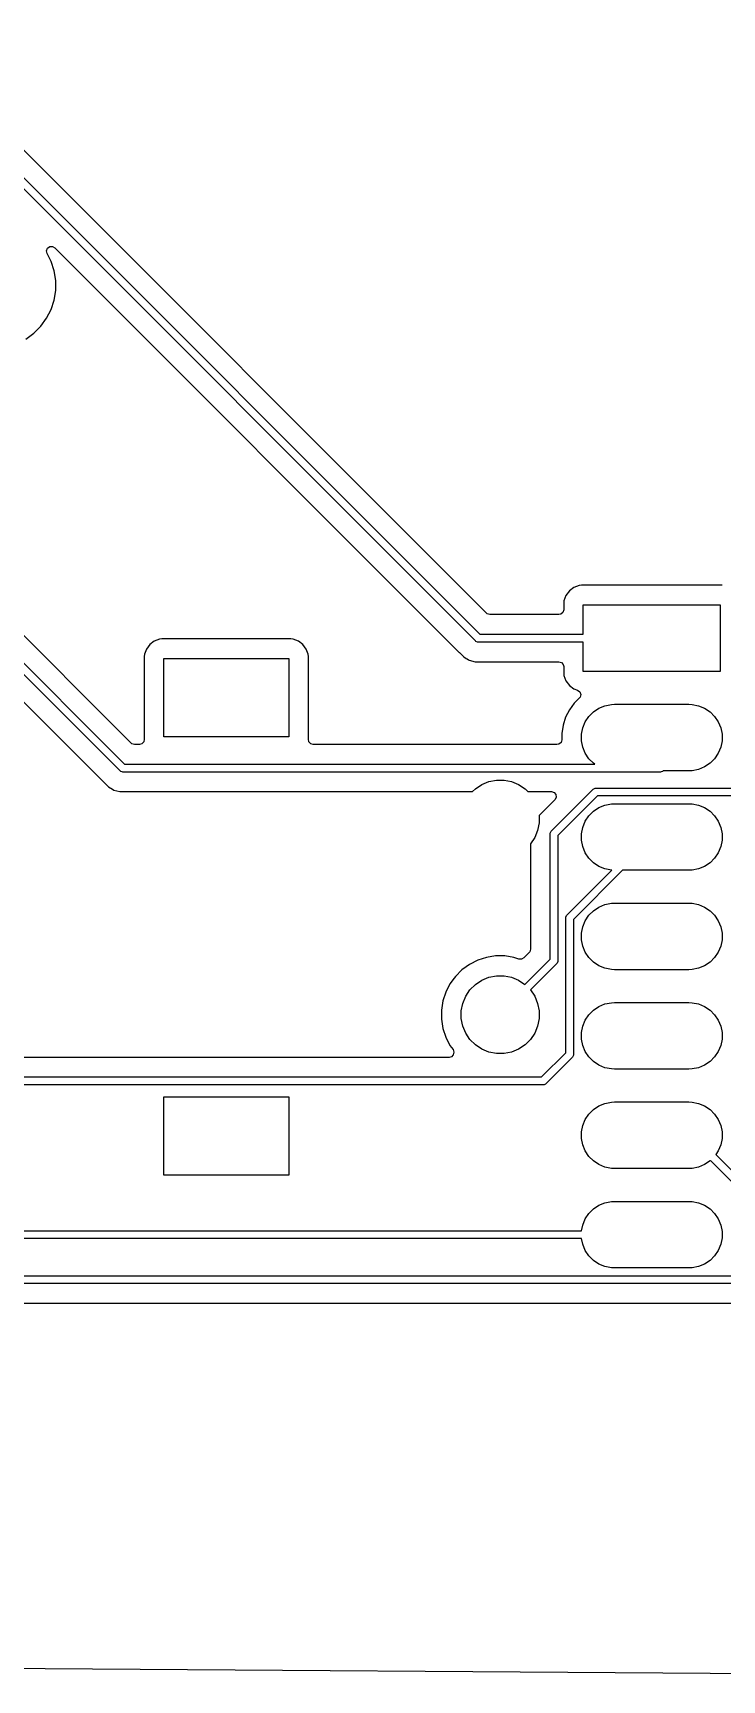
# Model space of a CAD drawing. Header units: millimetres. Extents: x 83 to 155, y -89 to -15.5.
# Drawn here: x 113.05 to 130.67, y -89 to -46.92 of the extents above; entities that cross this region are included whole.
import ezdxf

# ---------------------------------------------------------------- set-up
doc = ezdxf.new("R2010")
doc.units = ezdxf.units.MM
doc.layers.add('F.Cu', color=13, linetype='CONTINUOUS', true_color=0xc83434)

msp = doc.modelspace()

# ---------------------------------------------------------------- linework, layer by layer
at = {"layer": 'F.Cu', "linetype": 'CONTINUOUS'}
for p, q in [((94.6, -32.40198), (124.47802, -62.28)), ((124.365887, -62.450711), (94.429289, -32.514113)), ((124.649014, -61.743181), (98.448014, -35.542181)), ((115.282692, -65.770711), (99.11198, -49.6)), ((99.224113, -49.429289), (115.394823, -65.6)), ((100.922181, -52.118015), (114.984686, -66.18052)), ((113.402875, -52.481881), (113.429151, -52.41714)), ((113.415771, -52.55055), (113.402875, -52.481881)), ((113.519239, -52.753616), (113.415771, -52.55055)), ((113.429151, -52.41714), (113.486258, -52.376883)), ((113.486258, -52.376883), (113.556063, -52.373891)), ((113.556063, -52.373891), (113.613937, -52.406574)), ((113.613937, -52.406574), (123.951737, -62.744374)), ((113.519239, -52.753618), (113.519239, -52.753616)), ((113.519241, -52.753621), (113.519239, -52.753618)), ((113.59709, -52.993215), (113.519241, -52.753621)), ((113.6365, -53.242038), (113.59709, -52.993215)), ((115.565819, -65.063181), (103.871601, -53.368963)), ((113.6365, -53.493962), (113.6365, -53.242038)), ((113.519241, -53.982379), (113.59709, -53.742785)), ((113.59709, -53.742785), (113.6365, -53.493962)), ((113.256793, -54.410656), (113.40487, -54.206845)), ((113.40487, -54.206845), (113.519241, -53.982379)), ((112.874845, -54.73687), (113.078656, -54.588793)), ((113.078656, -54.588793), (113.256793, -54.410656)), ((126.630908, -61.422517), (126.627136, -61.457607)), ((126.681202, -61.287671), (126.630908, -61.422517)), ((126.681206, -61.287664), (126.681202, -61.287671)), ((126.767452, -61.172455), (126.681206, -61.287664)), ((126.767455, -61.172452), (126.767452, -61.172455)), ((126.882664, -61.086206), (126.767455, -61.172452)), ((126.882671, -61.086202), (126.882664, -61.086206)), ((127.017516, -61.035908), (126.882671, -61.086202)), ((127.077123, -61.029501), (127.017516, -61.035908)), ((127.077129, -61.0295), (127.077123, -61.029501)), ((130.672864, -61.0295), (127.077129, -61.0295)), ((124.669656, -61.759815), (124.649014, -61.743181)), ((124.736695, -61.7795), (124.669656, -61.759815)), ((126.5005, -61.7795), (124.736695, -61.7795)), ((126.552011, -61.768294), (126.5005, -61.7795)), ((126.604815, -61.722539), (126.552011, -61.768294)), ((126.6245, -61.6555), (126.604815, -61.722539)), ((126.624501, -61.482123), (126.6245, -61.482135)), ((126.6245, -61.482135), (126.6245, -61.6555)), ((126.627136, -61.457607), (126.624501, -61.482123)), ((127.125, -62.28), (127.125, -61.53)), ((127.125, -61.53), (130.625, -61.53)), ((130.625, -61.53), (130.625, -63.23)), ((124.47802, -62.28), (127.125, -62.28)), ((115.956202, -62.657671), (115.905908, -62.792517)), ((115.956206, -62.657664), (115.956202, -62.657671)), ((116.042452, -62.542455), (115.956206, -62.657664)), ((116.042455, -62.542452), (116.042452, -62.542455)), ((116.157664, -62.456206), (116.042455, -62.542452)), ((116.157671, -62.456202), (116.157664, -62.456206)), ((116.292516, -62.405908), (116.157671, -62.456202)), ((116.352123, -62.399501), (116.292516, -62.405908)), ((116.352129, -62.3995), (116.352123, -62.399501)), ((119.647864, -62.3995), (116.352129, -62.3995)), ((119.647873, -62.3995), (119.647864, -62.3995)), ((119.647881, -62.3995), (119.647873, -62.3995)), ((119.647883, -62.399501), (119.647881, -62.3995)), ((119.707483, -62.405908), (119.647883, -62.399501)), ((119.842328, -62.456202), (119.707482, -62.405908)), ((119.707482, -62.405908), (119.707483, -62.405908)), ((119.842335, -62.456206), (119.842328, -62.456202)), ((119.957544, -62.542452), (119.842335, -62.456206)), ((119.957547, -62.542455), (119.957544, -62.542452)), ((120.043793, -62.657664), (119.957547, -62.542455)), ((120.043797, -62.657671), (120.043793, -62.657664)), ((120.077754, -62.748716), (120.043797, -62.657671)), ((124.381041, -62.463147), (124.365887, -62.450711)), ((124.417089, -62.478079), (124.381041, -62.463147)), ((124.436598, -62.48), (124.417089, -62.478079)), ((127.125, -62.48), (124.436598, -62.48)), ((127.125, -63.23), (127.125, -62.48)), ((115.899501, -62.852123), (115.8995, -62.852135)), ((115.8995, -62.852135), (115.8995, -64.94787)), ((115.905908, -62.792517), (115.899501, -62.852116)), ((115.899501, -62.852116), (115.899501, -62.852123)), ((116.4, -64.9), (116.4, -62.9)), ((116.4, -62.9), (119.6, -62.9)), ((119.6, -62.9), (119.6, -64.9)), ((120.094091, -62.792517), (120.077754, -62.748716)), ((120.100499, -62.852128), (120.094091, -62.792517)), ((120.1005, -64.947873), (120.100499, -62.852128)), ((123.951737, -62.744374), (123.951747, -62.744385)), ((123.951747, -62.744385), (123.956077, -62.748715)), ((123.956077, -62.748715), (123.956078, -62.748716)), ((123.956078, -62.748716), (124.067882, -62.86052)), ((124.067882, -62.86052), (124.133515, -62.898412)), ((124.133515, -62.898412), (124.154693, -62.910639)), ((124.154693, -62.910639), (124.154695, -62.910641)), ((124.154695, -62.910641), (124.192749, -62.932611)), ((124.192749, -62.932611), (124.204813, -62.939577)), ((124.204813, -62.939577), (124.357541, -62.980501)), ((124.357541, -62.980501), (124.357544, -62.980501)), ((124.357544, -62.980501), (124.523251, -62.980501)), ((124.523251, -62.980501), (124.523267, -62.9805)), ((124.523267, -62.9805), (126.500501, -62.9805)), ((126.500501, -62.9805), (126.56754, -63.000185)), ((126.56754, -63.000185), (126.613295, -63.052989)), ((126.613295, -63.052989), (126.624501, -63.1045)), ((126.624501, -63.1045), (126.624501, -63.277876)), ((126.624501, -63.277876), (126.630908, -63.337483)), ((126.630908, -63.337483), (126.681202, -63.472328)), ((126.681202, -63.472328), (126.681206, -63.472335)), ((126.681206, -63.472335), (126.767452, -63.587544)), ((130.625, -63.23), (127.125, -63.23)), ((126.767452, -63.587544), (126.767455, -63.587547)), ((126.767455, -63.587547), (126.882664, -63.673793)), ((126.882664, -63.673793), (126.882673, -63.673798)), ((126.882673, -63.673798), (126.977664, -63.709227)), ((127.022014, -63.91309), (126.894889, -64.040215)), ((126.977664, -63.709227), (127.033598, -63.751098)), ((127.043165, -63.884835), (127.022014, -63.91309)), ((127.033598, -63.751098), (127.058016, -63.816562)), ((127.058016, -63.816562), (127.043165, -63.884835)), ((126.769951, -64.212179), (126.673444, -64.401585)), ((126.894889, -64.040215), (126.769951, -64.212179)), ((127.175367, -64.519313), (127.267941, -64.380766)), ((127.267941, -64.380766), (127.385766, -64.262941)), ((127.385766, -64.262941), (127.524313, -64.170367)), ((127.524313, -64.170367), (127.678258, -64.106601)), ((127.678258, -64.106601), (127.841685, -64.074093)), ((127.841685, -64.074093), (127.925, -64.07)), ((127.925, -64.07), (129.825, -64.07)), ((129.825, -64.07), (129.908315, -64.074093)), ((129.908315, -64.074093), (130.071742, -64.106601)), ((130.071742, -64.106601), (130.225687, -64.170367)), ((130.225687, -64.170367), (130.364234, -64.262941)), ((130.364234, -64.262941), (130.482059, -64.380766)), ((130.482059, -64.380766), (130.574633, -64.519313)), ((126.607753, -64.60376), (126.5745, -64.813713)), ((126.673444, -64.401585), (126.607753, -64.60376)), ((127.079093, -64.836685), (127.111601, -64.673258)), ((127.111601, -64.673258), (127.175367, -64.519313)), ((130.574633, -64.519313), (130.638399, -64.673258)), ((130.638399, -64.673258), (130.670907, -64.836685)), ((115.586461, -65.079815), (115.565819, -65.063181)), ((115.6535, -65.0995), (115.586461, -65.079815)), ((115.777756, -65.0995), (115.6535, -65.0995)), ((115.841027, -65.082143), (115.777756, -65.0995)), ((115.888639, -65.031007), (115.841027, -65.082143)), ((115.901046, -64.962248), (115.888639, -65.031007)), ((115.8995, -64.94787), (115.899501, -64.947878)), ((115.899501, -64.947878), (115.901046, -64.962248)), ((119.6, -64.9), (116.4, -64.9)), ((120.098954, -64.962247), (120.1005, -64.947873)), ((120.10945, -65.027011), (120.098954, -64.962247)), ((120.155205, -65.079815), (120.10945, -65.027011)), ((120.222244, -65.0995), (120.155205, -65.079815)), ((126.4505, -65.0995), (120.222244, -65.0995)), ((126.502011, -65.088294), (126.4505, -65.0995)), ((126.554815, -65.042539), (126.502011, -65.088294)), ((126.5745, -64.9755), (126.554815, -65.042539)), ((126.5745, -64.813713), (126.5745, -64.9755)), ((127.079093, -65.003315), (127.079093, -64.836685)), ((127.111601, -65.166742), (127.079093, -65.003315)), ((127.175367, -65.320687), (127.111601, -65.166742)), ((130.638399, -65.166742), (130.574633, -65.320687)), ((130.670907, -65.003315), (130.638399, -65.166742)), ((130.670907, -64.836685), (130.670907, -65.003315)), ((115.394823, -65.6), (127.4201, -65.6)), ((127.267941, -65.459234), (127.175367, -65.320687)), ((127.385766, -65.577059), (127.267941, -65.459234)), ((127.4201, -65.6), (127.385766, -65.577059)), ((130.364234, -65.577059), (130.225687, -65.669633)), ((130.482059, -65.459234), (130.364234, -65.577059)), ((130.574633, -65.320687), (130.482059, -65.459234)), ((115.297845, -65.783147), (115.282692, -65.770711)), ((115.333893, -65.798079), (115.297845, -65.783147)), ((115.353402, -65.8), (115.333893, -65.798079)), ((129.095, -65.8), (115.353402, -65.8)), ((124.528603, -66.118079), (124.709715, -66.04306)), ((124.709715, -66.04306), (124.901983, -66.004815)), ((124.901983, -66.004815), (125.098017, -66.004815)), ((125.098017, -66.004815), (125.290285, -66.04306)), ((125.290285, -66.04306), (125.471397, -66.118079)), ((129.114509, -65.798079), (129.095, -65.8)), ((129.150557, -65.783147), (129.114509, -65.798079)), ((129.165711, -65.770711), (129.150557, -65.783147)), ((129.166422, -65.77), (129.165711, -65.770711)), ((129.825, -65.77), (129.166422, -65.77)), ((129.908315, -65.765907), (129.825, -65.77)), ((130.071742, -65.733399), (129.908315, -65.765907)), ((130.225687, -65.669633), (130.071742, -65.733399)), ((114.984686, -66.18052), (114.984688, -66.180521)), ((114.984688, -66.180521), (114.984692, -66.180524)), ((114.984692, -66.180524), (115.086843, -66.2395)), ((115.086843, -66.2395), (115.121618, -66.259577)), ((115.121618, -66.259577), (115.274345, -66.300501)), ((115.274345, -66.300501), (115.274347, -66.300501)), ((115.274347, -66.300501), (115.440056, -66.300501)), ((115.440056, -66.300501), (115.440072, -66.3005)), ((115.440072, -66.3005), (124.292097, -66.3005)), ((124.292097, -66.3005), (124.365607, -66.22699)), ((124.365607, -66.22699), (124.528603, -66.118079)), ((125.471397, -66.118079), (125.634393, -66.22699)), ((125.634393, -66.22699), (125.707903, -66.3005)), ((125.707903, -66.3005), (126.309557, -66.3005)), ((126.304289, -67.312943), (127.377943, -66.239289)), ((126.309557, -66.3005), (126.376596, -66.320185)), ((126.376596, -66.320185), (126.422351, -66.372989)), ((126.432295, -66.442147), (126.40327, -66.505703)), ((126.422351, -66.372989), (126.432295, -66.442147)), ((127.490076, -66.41), (126.475, -67.425076)), ((127.377943, -66.239289), (127.393097, -66.226853)), ((127.393097, -66.226853), (127.429145, -66.211921)), ((127.429145, -66.211921), (127.448654, -66.21)), ((127.448654, -66.21), (136.355, -66.21)), ((136.313578, -66.41), (127.490076, -66.41)), ((126.006286, -66.903132), (125.995185, -66.914232)), ((126.397238, -66.512181), (126.006286, -66.903132)), ((126.40327, -66.505703), (126.397238, -66.512181)), ((127.267941, -66.920766), (127.385766, -66.802941)), ((127.385766, -66.802941), (127.524313, -66.710367)), ((127.524313, -66.710367), (127.678258, -66.646601)), ((127.678258, -66.646601), (127.841685, -66.614093)), ((127.841685, -66.614093), (127.925, -66.61)), ((127.925, -66.61), (129.825, -66.61)), ((129.825, -66.61), (129.908315, -66.614093)), ((129.908315, -66.614093), (130.071742, -66.646601)), ((130.071742, -66.646601), (130.225687, -66.710367)), ((130.225687, -66.710367), (130.364234, -66.802941)), ((130.364234, -66.802941), (130.482059, -66.920766)), ((125.95694, -67.290285), (125.881921, -67.471397)), ((125.995185, -67.098017), (125.95694, -67.290285)), ((125.995185, -66.914232), (125.995185, -67.098017)), ((126.276921, -67.364145), (126.291853, -67.328097)), ((126.291853, -67.328097), (126.304289, -67.312943)), ((127.079093, -67.376685), (127.111601, -67.213258)), ((127.111601, -67.213258), (127.175367, -67.059313)), ((127.175367, -67.059313), (127.267941, -66.920766)), ((130.482059, -66.920766), (130.574633, -67.059313)), ((130.574633, -67.059313), (130.638399, -67.213258)), ((130.638399, -67.213258), (130.670907, -67.376685)), ((125.881921, -67.471397), (125.7745, -67.632163)), ((125.7745, -67.632163), (125.7745, -70.324902)), ((126.275, -67.383654), (126.276921, -67.364145)), ((126.275, -70.583578), (126.275, -67.383654)), ((126.475, -67.425076), (126.475, -70.625)), ((127.079093, -67.543315), (127.079093, -67.376685)), ((127.111601, -67.706742), (127.079093, -67.543315)), ((127.175367, -67.860687), (127.111601, -67.706742)), ((130.638399, -67.706742), (130.574633, -67.860687)), ((130.670907, -67.543315), (130.638399, -67.706742)), ((130.670907, -67.376685), (130.670907, -67.543315)), ((127.267941, -67.999234), (127.175367, -67.860687)), ((127.385766, -68.117059), (127.267941, -67.999234)), ((127.524313, -68.209633), (127.385766, -68.117059)), ((130.364234, -68.117059), (130.225687, -68.209633)), ((130.482059, -67.999234), (130.364234, -68.117059)), ((130.574633, -67.860687), (130.482059, -67.999234)), ((126.704289, -69.452943), (127.850874, -68.306358)), ((128.130075, -68.31), (126.875, -69.565075)), ((127.678258, -68.273399), (127.524313, -68.209633)), ((127.841685, -68.305907), (127.678258, -68.273399)), ((127.850874, -68.306358), (127.841685, -68.305907)), ((129.825, -68.31), (128.130075, -68.31)), ((129.908315, -68.305907), (129.825, -68.31)), ((130.071742, -68.273399), (129.908315, -68.305907)), ((130.225687, -68.209633), (130.071742, -68.273399)), ((127.267941, -69.460766), (127.385766, -69.342941)), ((127.385766, -69.342941), (127.524313, -69.250367)), ((127.524313, -69.250367), (127.678258, -69.186601)), ((127.678258, -69.186601), (127.841685, -69.154093)), ((127.841685, -69.154093), (127.925, -69.15)), ((127.925, -69.15), (129.825, -69.15)), ((129.825, -69.15), (129.908315, -69.154093)), ((129.908315, -69.154093), (130.071742, -69.186601)), ((130.071742, -69.186601), (130.225687, -69.250367)), ((130.225687, -69.250367), (130.364234, -69.342941)), ((130.364234, -69.342941), (130.482059, -69.460766)), ((126.675, -69.523654), (126.676921, -69.504145)), ((126.675, -72.974924), (126.675, -69.523654)), ((126.676921, -69.504145), (126.691853, -69.468097)), ((126.691853, -69.468097), (126.704289, -69.452943)), ((126.875, -69.565075), (126.875, -73.016346)), ((127.079093, -69.916685), (127.111601, -69.753258)), ((127.111601, -69.753258), (127.175367, -69.599313)), ((127.175367, -69.599313), (127.267941, -69.460766)), ((130.482059, -69.460766), (130.574633, -69.599313)), ((130.574633, -69.599313), (130.638399, -69.753258)), ((130.638399, -69.753258), (130.670907, -69.916685)), ((127.079093, -70.083315), (127.079093, -69.916685)), ((127.111601, -70.246742), (127.079093, -70.083315)), ((127.175367, -70.400687), (127.111601, -70.246742)), ((130.638399, -70.246742), (130.574633, -70.400687)), ((130.670907, -70.083315), (130.638399, -70.246742)), ((130.670907, -69.916685), (130.670907, -70.083315)), ((124.424003, -70.609433), (124.213566, -70.716657)), ((124.648631, -70.536446), (124.424003, -70.609433)), ((124.881903, -70.4995), (124.648631, -70.536446)), ((124.881908, -70.4995), (124.881903, -70.4995)), ((125.118092, -70.4995), (124.881908, -70.4995)), ((125.118097, -70.4995), (125.118092, -70.4995)), ((125.35137, -70.536447), (125.118097, -70.4995)), ((125.477564, -70.57745), (125.35137, -70.536447)), ((125.54224, -70.580685), (125.477564, -70.57745)), ((125.603563, -70.547201), (125.54224, -70.580685)), ((125.66318, -70.487584), (125.603563, -70.547201)), ((125.632711, -71.225866), (126.275, -70.583578)), ((125.738185, -70.412578), (125.66318, -70.487584)), ((125.754815, -70.391941), (125.738185, -70.412578)), ((125.7745, -70.324902), (125.754815, -70.391941)), ((126.445711, -70.69571), (125.774133, -71.367288)), ((126.458148, -70.680557), (126.445711, -70.69571)), ((126.473079, -70.644509), (126.458148, -70.680557)), ((126.475, -70.625), (126.473079, -70.644509)), ((127.267941, -70.539234), (127.175367, -70.400687)), ((127.385766, -70.657059), (127.267941, -70.539234)), ((127.524313, -70.749633), (127.385766, -70.657059)), ((130.364234, -70.657059), (130.225687, -70.749633)), ((130.482059, -70.539234), (130.364234, -70.657059)), ((130.574633, -70.400687), (130.482059, -70.539234)), ((123.821903, -71.068709), (123.716657, -71.213566)), ((123.855483, -71.02249), (123.821903, -71.068709)), ((123.855485, -71.022488), (123.855483, -71.02249)), ((124.022487, -70.855485), (123.855485, -71.022487)), ((123.855485, -71.022487), (123.855485, -71.022488)), ((124.022488, -70.855485), (124.022487, -70.855485)), ((124.02249, -70.855483), (124.022488, -70.855485)), ((124.127684, -70.779055), (124.02249, -70.855483)), ((124.213566, -70.716657), (124.127684, -70.779055)), ((124.365607, -71.22699), (124.528603, -71.118079)), ((124.528603, -71.118079), (124.709715, -71.04306)), ((124.709715, -71.04306), (124.901983, -71.004815)), ((124.901983, -71.004815), (125.098017, -71.004815)), ((125.098017, -71.004815), (125.290285, -71.04306)), ((125.290285, -71.04306), (125.471397, -71.118079)), ((125.471397, -71.118079), (125.632711, -71.225866)), ((127.678258, -70.813399), (127.524313, -70.749633)), ((127.841685, -70.845907), (127.678258, -70.813399)), ((127.925, -70.85), (127.841685, -70.845907)), ((129.825, -70.85), (127.925, -70.85)), ((129.908315, -70.845907), (129.825, -70.85)), ((130.071742, -70.813399), (129.908315, -70.845907)), ((130.225687, -70.749633), (130.071742, -70.813399)), ((123.609433, -71.424003), (123.536446, -71.648631)), ((123.716657, -71.213566), (123.609433, -71.424003)), ((124.04306, -71.709715), (124.118079, -71.528603)), ((124.118079, -71.528603), (124.22699, -71.365607)), ((124.22699, -71.365607), (124.365607, -71.22699)), ((125.774133, -71.367288), (125.881921, -71.528603)), ((125.881921, -71.528603), (125.95694, -71.709715)), ((123.536446, -71.648631), (123.4995, -71.881902)), ((123.4995, -71.881902), (123.4995, -72.118097)), ((124.004815, -71.901983), (124.04306, -71.709715)), ((124.004815, -72.098017), (124.004815, -71.901983)), ((125.95694, -71.709715), (125.995185, -71.901983)), ((125.995185, -71.901983), (125.995185, -72.098017)), ((127.267941, -72.000766), (127.385766, -71.882941)), ((127.385766, -71.882941), (127.524313, -71.790367)), ((127.524313, -71.790367), (127.678258, -71.726601)), ((127.678258, -71.726601), (127.841685, -71.694093)), ((127.841685, -71.694093), (127.925, -71.69)), ((127.925, -71.69), (129.825, -71.69)), ((129.825, -71.69), (129.908315, -71.694093)), ((129.908315, -71.694093), (130.071742, -71.726601)), ((130.071742, -71.726601), (130.225687, -71.790367)), ((130.225687, -71.790367), (130.364234, -71.882941)), ((130.364234, -71.882941), (130.482059, -72.000766)), ((123.4995, -72.118097), (123.536446, -72.351368)), ((123.536446, -72.351368), (123.609433, -72.575996)), ((124.04306, -72.290285), (124.004815, -72.098017)), ((124.118079, -72.471397), (124.04306, -72.290285)), ((125.95694, -72.290285), (125.881921, -72.471397)), ((125.995185, -72.098017), (125.95694, -72.290285)), ((127.079093, -72.456685), (127.111601, -72.293258)), ((127.111601, -72.293258), (127.175367, -72.139313)), ((127.175367, -72.139313), (127.267941, -72.000766)), ((130.482059, -72.000766), (130.574633, -72.139313)), ((130.574633, -72.139313), (130.638399, -72.293258)), ((130.638399, -72.293258), (130.670907, -72.456685)), ((123.609433, -72.575996), (123.716657, -72.786433)), ((123.716657, -72.786433), (123.793803, -72.892616)), ((124.22699, -72.634393), (124.118079, -72.471397)), ((124.365607, -72.77301), (124.22699, -72.634393)), ((124.528603, -72.881921), (124.365607, -72.77301)), ((125.634393, -72.77301), (125.471397, -72.881921)), ((125.77301, -72.634393), (125.634393, -72.77301)), ((125.881921, -72.471397), (125.77301, -72.634393)), ((127.079093, -72.623315), (127.079093, -72.456685)), ((127.111601, -72.786742), (127.079093, -72.623315)), ((127.175367, -72.940687), (127.111601, -72.786742)), ((130.638399, -72.786742), (130.574633, -72.940687)), ((130.670907, -72.623315), (130.638399, -72.786742)), ((130.670907, -72.456685), (130.670907, -72.623315)), ((123.693485, -73.0895), (111.806515, -73.0895)), ((123.751352, -73.075169), (123.693485, -73.0895)), ((123.801458, -73.026474), (123.751352, -73.075169)), ((123.793803, -72.892616), (123.817283, -72.95842)), ((123.817283, -72.95842), (123.801458, -73.026474)), ((124.709715, -72.95694), (124.528603, -72.881921)), ((124.901983, -72.995185), (124.709715, -72.95694)), ((125.098017, -72.995185), (124.901983, -72.995185)), ((125.290285, -72.95694), (125.098017, -72.995185)), ((125.471397, -72.881921), (125.290285, -72.95694)), ((126.059924, -73.59), (126.675, -72.974924)), ((126.845711, -73.087056), (126.172057, -73.760711)), ((126.858148, -73.071903), (126.845711, -73.087056)), ((126.873079, -73.035855), (126.858148, -73.071903)), ((126.875, -73.016346), (126.873079, -73.035855)), ((127.267941, -73.079234), (127.175367, -72.940687)), ((127.385766, -73.197059), (127.267941, -73.079234)), ((127.524313, -73.289633), (127.385766, -73.197059)), ((130.364234, -73.197059), (130.225687, -73.289633)), ((130.482059, -73.079234), (130.364234, -73.197059)), ((130.574633, -72.940687), (130.482059, -73.079234)), ((110.392943, -73.59), (126.059924, -73.59)), ((127.678258, -73.353399), (127.524313, -73.289633)), ((127.841685, -73.385907), (127.678258, -73.353399)), ((127.925, -73.39), (127.841685, -73.385907)), ((129.825, -73.39), (127.925, -73.39)), ((129.908315, -73.385907), (129.825, -73.39)), ((130.071742, -73.353399), (129.908315, -73.385907)), ((130.225687, -73.289633), (130.071742, -73.353399)), ((126.101346, -73.79), (110.351522, -73.79)), ((126.120855, -73.788079), (126.101346, -73.79)), ((126.156903, -73.773147), (126.120855, -73.788079)), ((126.172057, -73.760711), (126.156903, -73.773147)), ((116.4, -76.1), (116.4, -74.1)), ((116.4, -74.1), (119.6, -74.1)), ((119.6, -74.1), (119.6, -76.1)), ((127.267941, -74.540766), (127.385766, -74.422941)), ((127.385766, -74.422941), (127.524313, -74.330367)), ((127.524313, -74.330367), (127.678258, -74.266601)), ((127.678258, -74.266601), (127.841685, -74.234093)), ((127.841685, -74.234093), (127.925, -74.23)), ((127.925, -74.23), (129.825, -74.23)), ((129.825, -74.23), (129.908315, -74.234093)), ((129.908315, -74.234093), (130.071742, -74.266601)), ((130.071742, -74.266601), (130.225687, -74.330367)), ((130.225687, -74.330367), (130.364234, -74.422941)), ((130.364234, -74.422941), (130.482059, -74.540766)), ((127.079093, -74.996685), (127.111601, -74.833258)), ((127.111601, -74.833258), (127.175367, -74.679313)), ((127.175367, -74.679313), (127.267941, -74.540766)), ((130.482059, -74.540766), (130.574633, -74.679313)), ((130.574633, -74.679313), (130.638399, -74.833258)), ((130.638399, -74.833258), (130.670907, -74.996685)), ((127.079093, -75.163315), (127.079093, -74.996685)), ((127.111601, -75.326742), (127.079093, -75.163315)), ((127.175367, -75.480687), (127.111601, -75.326742)), ((130.638399, -75.326742), (130.574633, -75.480687)), ((130.670907, -75.163315), (130.638399, -75.326742)), ((130.670907, -74.996685), (130.670907, -75.163315)), ((127.267941, -75.619234), (127.175367, -75.480687)), ((127.385766, -75.737059), (127.267941, -75.619234)), ((127.524313, -75.829633), (127.385766, -75.737059)), ((130.364234, -75.737059), (130.225687, -75.829633)), ((130.377435, -75.723857), (130.364234, -75.737059)), ((131.194289, -76.540711), (130.377435, -75.723857)), ((130.574633, -75.480687), (130.511537, -75.575115)), ((130.511537, -75.575115), (131.306422, -76.37)), ((119.6, -76.1), (116.4, -76.1)), ((127.678258, -75.893399), (127.524313, -75.829633)), ((127.841685, -75.925907), (127.678258, -75.893399)), ((127.925, -75.93), (127.841685, -75.925907)), ((129.825, -75.93), (127.925, -75.93)), ((129.908315, -75.925907), (129.825, -75.93)), ((130.071742, -75.893399), (129.908315, -75.925907)), ((130.225687, -75.829633), (130.071742, -75.893399)), ((127.267941, -77.080766), (127.385766, -76.962941)), ((127.385766, -76.962941), (127.524313, -76.870367)), ((127.524313, -76.870367), (127.678258, -76.806601)), ((127.678258, -76.806601), (127.841685, -76.774093)), ((127.841685, -76.774093), (127.925, -76.77)), ((127.925, -76.77), (129.825, -76.77)), ((129.825, -76.77), (129.908315, -76.774093)), ((129.908315, -76.774093), (130.071742, -76.806601)), ((130.071742, -76.806601), (130.225687, -76.870367)), ((130.225687, -76.870367), (130.364234, -76.962941)), ((130.364234, -76.962941), (130.482059, -77.080766)), ((127.082412, -77.52), (127.111601, -77.373258)), ((127.111601, -77.373258), (127.175367, -77.219313)), ((127.175367, -77.219313), (127.267941, -77.080766)), ((130.482059, -77.080766), (130.574633, -77.219313)), ((130.574633, -77.219313), (130.638399, -77.373258)), ((130.638399, -77.373258), (130.670907, -77.536685)), ((127.082412, -77.72), (101.576598, -77.72)), ((101.61802, -77.52), (127.082412, -77.52)), ((127.111601, -77.866742), (127.082412, -77.72)), ((130.670907, -77.703315), (130.638399, -77.866742)), ((130.670907, -77.536685), (130.670907, -77.703315)), ((127.175367, -78.020687), (127.111601, -77.866742)), ((127.267941, -78.159234), (127.175367, -78.020687)), ((127.385766, -78.277059), (127.267941, -78.159234)), ((130.482059, -78.159234), (130.364234, -78.277059)), ((130.574633, -78.020687), (130.482059, -78.159234)), ((130.638399, -77.866742), (130.574633, -78.020687)), ((99.314365, -78.67), (143.933578, -78.67)), ((127.524313, -78.369633), (127.385766, -78.277059)), ((127.678258, -78.433399), (127.524313, -78.369633)), ((127.841685, -78.465907), (127.678258, -78.433399)), ((127.925, -78.47), (127.841685, -78.465907)), ((129.825, -78.47), (127.925, -78.47)), ((129.908315, -78.465907), (129.825, -78.47)), ((130.071742, -78.433399), (129.908315, -78.465907)), ((130.225687, -78.369633), (130.071742, -78.433399)), ((130.364234, -78.277059), (130.225687, -78.369633)), ((143.975, -78.87), (99.272944, -78.87)), ((99.359614, -79.3705), (143.888331, -79.3705)), ((154.875139, -88.999132), (83.123985, -88.500861))]:
    msp.add_line(p, q, dxfattribs=at)

doc.saveas('drawing.dxf')
